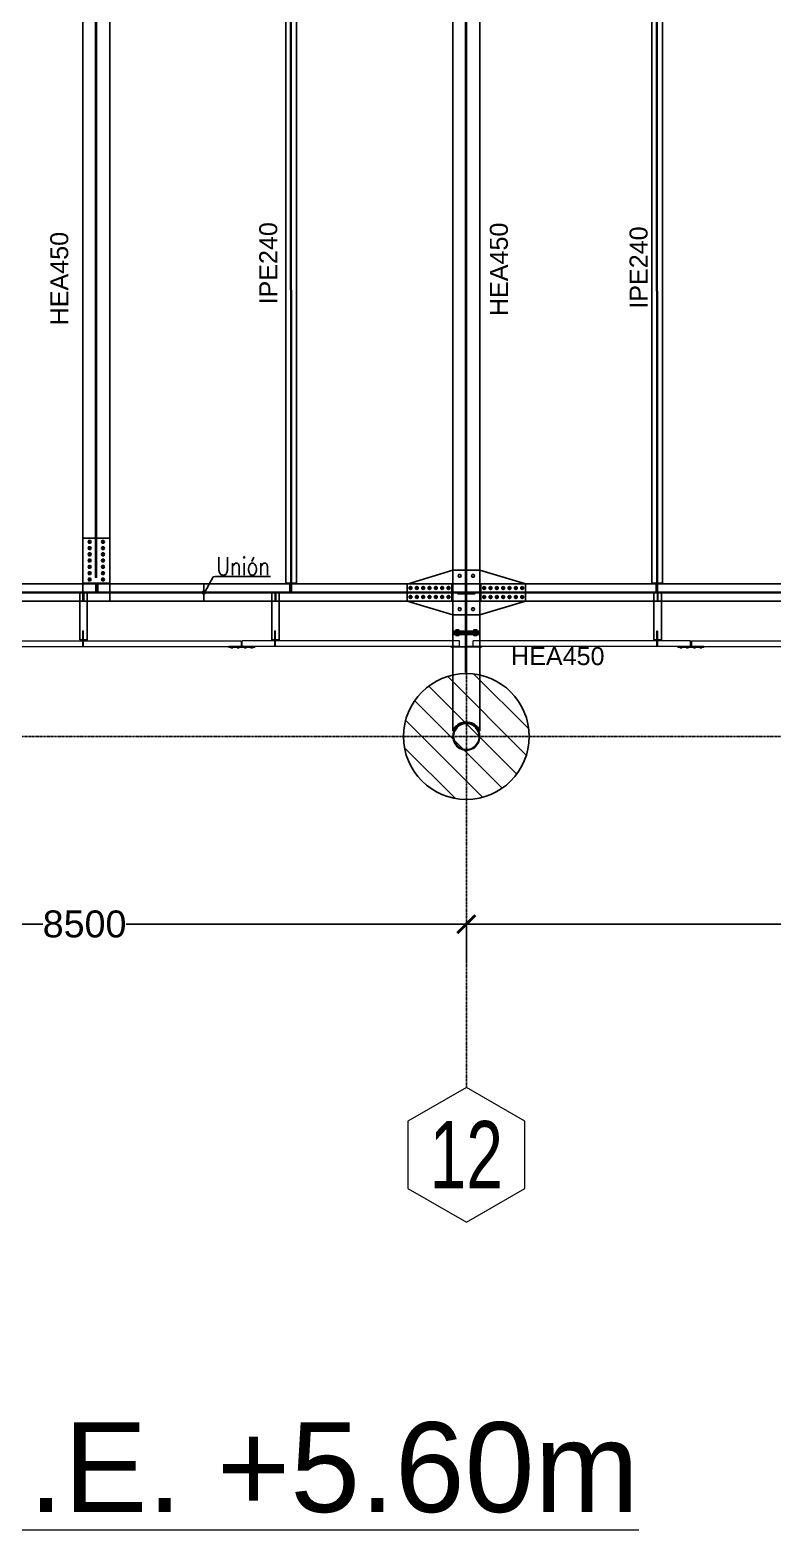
# Model space of a CAD drawing. Header units: millimetres. Extents: x -12345 to 95575, y -10691 to 31862.
# Drawn here: x 46143 to 54414, y -8835 to 7867 of the extents above; entities that cross this region are included whole.
import ezdxf
from ezdxf.enums import TextEntityAlignment as Align

# ---------------------------------------------------------------- set-up
doc = ezdxf.new("R2010")
doc.units = ezdxf.units.MM
doc.header["$LTSCALE"] = 0.9
doc.linetypes.add('DXK_LINE_DOT3', pattern=[5.9187, 2.979, -0.9799, 0.9799, -0.9799])
doc.layers.get('0').update_dxf_attribs({"color": 255})
for name, color, linetype, lineweight in [('0-1', 7, 'Continuous', 5), ('E_COLUMNAS', 1, 'Continuous', 18), ('E_COLUMNAS-1', 1, 'Continuous', 25), ('E_TEXTO', 3, 'Continuous', 9), ('HCB-TEXT-H1', 6, 'Continuous', 18), ('HCB_EJES', 1, 'DXK_LINE_DOT3', 9)]:
    doc.layers.add(name, color=color, linetype=linetype, lineweight=lineweight)
for name, color, linetype in [('COTAS', 8, 'Continuous'), ('HCB-EJES', 1, 'Continuous'), ('HCB-ROTULOS', 2, 'Continuous'), ('HCB_ALMA', 8, 'Continuous'), ('HCB_VIGAS', 4, 'Continuous'), ('UNIÒN', 6, 'Continuous')]:
    doc.layers.add(name, color=color, linetype=linetype)
doc.styles.add('CNI_COTAS', font='romans.shx', dxfattribs={"width": 0.8})
doc.styles.add('VERDANA', font='arial.ttf')
doc.dimstyles.new('1.125', dxfattribs={"dimscale": 0, "dimtxt": 300, "dimasz": 200, "dimexe": 4, "dimexo": 4, "dimgap": 15, "dimtad": 0, "dimdec": 0, "dimzin": 4, "dimdsep": 46, "dimtxsty": 'VERDANA', "dimblk": 'ARCHTICK', "dimcen": -10, "dimclrd": 256, "dimclrt": 3, "dimadec": 0, "dimazin": 0, "dimtfac": 1, "dimtdec": 0, "dimtmove": 2, "dimatfit": 0, "dimldrblk": 'OBLIQUE', "dimfxl": 0.05, "dimtolj": 1, "dimtzin": 0, "dimarcsym": 0})
doc.dimstyles.new('UNIÒN', dxfattribs={"dimscale": 0, "dimtxt": 200, "dimasz": 60, "dimexe": 4, "dimexo": 4, "dimgap": 15, "dimtad": 1, "dimdec": 0, "dimzin": 4, "dimdsep": 46, "dimtxsty": 'CNI_COTAS', "dimcen": -0.09, "dimclrd": 6, "dimclrt": 3, "dimadec": 0, "dimazin": 0, "dimtfac": 1, "dimtdec": 0, "dimtmove": 2, "dimatfit": 0, "dimfxl": 0.05, "dimtolj": 1, "dimtzin": 0, "dimarcsym": 0})

# ---------------------------------------------------------------- blocks, each defined once
blk = doc.blocks.new('_ArchTick')
at = {"color": 0, "linetype": 'ByBlock', "const_width": 0.15}
blk.add_lwpolyline([(-0.5, -0.5), (0.5, 0.5)], dxfattribs=at)
blk = doc.blocks.new('*D110')
at = {"layer": 'COTAS', "color": 0, "lineweight": -2, "transparency": 16777216}
for p, q in [((42500, -2507), (42500, -2085)), ((51000, -2507), (51000, -2085))]:
    blk.add_line(p, q, dxfattribs=at)
at = {"layer": 'COTAS', "lineweight": -2, "transparency": 16777216}
for p, q in [((42500, -2089), (46287, -2089)), ((51000, -2089), (47213, -2089))]:
    blk.add_line(p, q, dxfattribs=at)
at = {"layer": 'Defpoints', "color": 0, "transparency": 16777216}
for p in [(42500, -2089), (42500, -2511), (51000, -2511)]:
    blk.add_point(p, dxfattribs=at)
at = {"layer": 'COTAS', "lineweight": -2, "transparency": 16777216, "xscale": 200, "yscale": 200, "zscale": 200, "rotation": 180}
blk.add_blockref('_ArchTick', (42500, -2089), dxfattribs=at)
at = {"layer": 'COTAS', "lineweight": -2, "transparency": 16777216, "xscale": 200, "yscale": 200, "zscale": 200}
blk.add_blockref('_ArchTick', (51000, -2089), dxfattribs=at)
at = {"layer": 'COTAS', "color": 3, "transparency": 16777216, "insert": (46750, -2089), "char_height": 300, "attachment_point": 5, "style": 'VERDANA'}
blk.add_mtext('\\A1;8500', dxfattribs=at)
blk = doc.blocks.new('_Oblique')
at = {"color": 0, "linetype": 'ByBlock', "lineweight": -2}
blk.add_line((-0.5, -0.5), (0.5, 0.5), dxfattribs=at)
blk = doc.blocks.new('*D111')
at = {"layer": 'COTAS', "color": 0, "lineweight": -2, "transparency": 16777216}
for p, q in [((51000, -2507), (51000, -2085)), ((59500, -2507), (59500, -2085))]:
    blk.add_line(p, q, dxfattribs=at)
at = {"layer": 'COTAS', "lineweight": -2, "transparency": 16777216}
for p, q in [((51000, -2089), (54787, -2089)), ((59500, -2089), (55713, -2089))]:
    blk.add_line(p, q, dxfattribs=at)
at = {"layer": 'Defpoints', "color": 0, "transparency": 16777216}
for p in [(51000, -2089), (51000, -2511), (59500, -2511)]:
    blk.add_point(p, dxfattribs=at)
at = {"layer": 'COTAS', "lineweight": -2, "transparency": 16777216, "xscale": 200, "yscale": 200, "zscale": 200, "rotation": 180}
blk.add_blockref('_ArchTick', (51000, -2089), dxfattribs=at)
at = {"layer": 'COTAS', "lineweight": -2, "transparency": 16777216, "xscale": 200, "yscale": 200, "zscale": 200}
blk.add_blockref('_ArchTick', (59500, -2089), dxfattribs=at)
at = {"layer": 'COTAS', "color": 3, "transparency": 16777216, "insert": (55250, -2089), "char_height": 300, "attachment_point": 5, "style": 'VERDANA'}
blk.add_mtext('\\A1;8500', dxfattribs=at)

msp = doc.modelspace()

# ---------------------------------------------------------------- hatches: boundary and pattern name
at = {"layer": 'E_COLUMNAS'}
h = msp.add_hatch(dxfattribs=at)
h.set_pattern_fill('FP_1', color=256, scale=1000, style=0, pattern_type=2)
h.set_pattern_definition([(135, (82662.1, -140662.42), (-159.09903, -159.09903), [])])
h.paths.add_polyline_path([(51000, -700), (51091.4, -694), (51181.2, -676.1), (51267.9, -646.7), (51350, -606.2), (51426.1, -555.3), (51495, -495), (51555.3, -426.1), (51606.2, -350), (51646.7, -267.9), (51676.1, -181.2), (51694, -91.4), (51700, 0), (51694, 91.4), (51676.1, 181.2), (51646.7, 267.9), (51606.2, 350), (51555.3, 426.1), (51495, 495), (51426.1, 555.3), (51350, 606.2), (51267.9, 646.7), (51181.2, 676.1), (51091.4, 694), (51000, 700), (50908.6, 694), (50818.8, 676.1), (50732.1, 646.7), (50650, 606.2), (50573.9, 555.3), (50505, 495), (50444.7, 426.1), (50393.8, 350), (50353.3, 267.9), (50323.9, 181.2), (50306, 91.4), (50300, 0), (50306, -91.4), (50323.9, -181.2), (50353.3, -267.9), (50393.8, -350), (50444.7, -426.1), (50505, -495), (50573.9, -555.3), (50650, -606.2), (50732.1, -646.7), (50818.8, -676.1), (50908.6, -694)])

# ---------------------------------------------------------------- linework, layer by layer
at = {"color": 1, "linetype": 'Continuous'}
for centre, radius, start, end in [((46805.5, 2168.3), 11, 90.03592, 270.03592), ((46805.5, 2168.3), 10, 30.03592, 210.03592), ((46805.5, 2168.3), 10, 210.03592, 30.03592), ((46805.5, 2168.3), 11, 270.03592, 90.03592), ((46955.5, 2168.4), 11, 90.03592, 270.03592), ((46955.5, 2168.4), 10, 30.03592, 210.03592), ((46955.5, 2168.4), 10, 210.03592, 30.03592), ((46955.5, 2168.4), 11, 270.03592, 90.03592), ((46805.6, 2098.3), 11, 90.03592, 270.03592), ((46805.6, 2028.3), 11, 90.03592, 270.03592), ((46805.6, 2098.3), 10, 30.03592, 210.03592), ((46805.6, 2028.3), 10, 30.03592, 210.03592), ((46805.6, 2098.3), 10, 210.03592, 30.03592), ((46805.6, 2028.3), 10, 210.03592, 30.03592), ((46805.6, 2098.3), 11, 270.03592, 90.03592), ((46805.6, 2028.3), 11, 270.03592, 90.03592), ((46955.6, 2098.4), 11, 90.03592, 270.03592), ((46955.6, 2028.4), 11, 90.03592, 270.03592), ((46955.6, 2098.4), 10, 30.03592, 210.03592), ((46955.6, 2028.4), 10, 30.03592, 210.03592), ((46955.6, 2098.4), 10, 210.03592, 30.03592), ((46955.6, 2028.4), 10, 210.03592, 30.03592), ((46955.6, 2098.4), 11, 270.03592, 90.03592), ((46955.6, 2028.4), 11, 270.03592, 90.03592), ((46805.6, 1958.3), 11, 90.03592, 270.03592), ((46805.7, 1888.3), 11, 90.03592, 270.03592), ((46805.6, 1958.3), 10, 30.03592, 210.03592), ((46805.7, 1888.3), 10, 30.03592, 210.03592), ((46805.6, 1958.3), 10, 210.03592, 30.03592), ((46805.7, 1888.3), 10, 210.03592, 30.03592), ((46805.6, 1958.3), 11, 270.03592, 90.03592), ((46805.7, 1888.3), 11, 270.03592, 90.03592), ((46955.6, 1958.4), 11, 90.03592, 270.03592), ((46955.7, 1888.4), 11, 90.03592, 270.03592), ((46955.6, 1958.4), 10, 30.03592, 210.03592), ((46955.7, 1888.4), 10, 30.03592, 210.03592), ((46955.6, 1958.4), 10, 210.03592, 30.03592), ((46955.7, 1888.4), 10, 210.03592, 30.03592), ((46955.6, 1958.4), 11, 270.03592, 90.03592), ((46955.7, 1888.4), 11, 270.03592, 90.03592), ((46805.7, 1818.3), 11, 90.03592, 270.03592), ((46805.8, 1748.3), 11, 90.03592, 270.03592), ((46805.7, 1818.3), 10, 30.03592, 210.03592), ((46805.8, 1748.3), 10, 30.03592, 210.03592), ((46805.7, 1818.3), 10, 210.03592, 30.03592), ((46805.8, 1748.3), 10, 210.03592, 30.03592), ((46805.7, 1818.3), 11, 270.03592, 90.03592), ((46805.8, 1748.3), 11, 270.03592, 90.03592), ((46955.7, 1818.4), 11, 90.03592, 270.03592), ((46955.8, 1748.4), 11, 90.03592, 270.03592), ((46955.7, 1818.4), 10, 30.03592, 210.03592), ((46955.8, 1748.4), 10, 30.03592, 210.03592), ((46955.7, 1818.4), 10, 210.03592, 30.03592), ((46955.8, 1748.4), 10, 210.03592, 30.03592), ((46955.7, 1818.4), 11, 270.03592, 90.03592), ((46955.8, 1748.4), 11, 270.03592, 90.03592), ((50380, 1653.4), 11.5, 18, 198), ((50380, 1553.4), 11.5, 18, 198), ((50380, 1653.4), 11.5, 198, 18), ((50380, 1553.4), 11.5, 198, 18), ((50380, 1653.4), 10, 90, 270), ((50380, 1553.4), 10, 90, 270), ((50380, 1653.4), 10, 270, 90), ((50380, 1553.4), 10, 270, 90), ((50450, 1653.4), 11.5, 18, 198), ((50450, 1553.4), 11.5, 18, 198), ((50450, 1653.4), 11.5, 198, 18), ((50450, 1553.4), 11.5, 198, 18), ((50450, 1653.4), 10, 90, 270), ((50450, 1553.4), 10, 90, 270), ((50450, 1653.4), 10, 270, 90), ((50450, 1553.4), 10, 270, 90), ((50520, 1653.4), 11.5, 18, 198), ((50520, 1553.4), 11.5, 18, 198), ((50520, 1653.4), 11.5, 198, 18), ((50520, 1553.4), 11.5, 198, 18), ((50520, 1653.4), 10, 90, 270), ((50520, 1553.4), 10, 90, 270), ((50520, 1653.4), 10, 270, 90), ((50520, 1553.4), 10, 270, 90), ((50590, 1653.4), 11.5, 18, 198), ((50590, 1553.4), 11.5, 18, 198), ((50590, 1653.4), 11.5, 198, 18), ((50590, 1553.4), 11.5, 198, 18), ((50590, 1653.4), 10, 90, 270), ((50590, 1553.4), 10, 90, 270), ((50590, 1653.4), 10, 270, 90), ((50590, 1553.4), 10, 270, 90), ((50660, 1653.4), 11.5, 18, 198), ((50660, 1553.4), 11.5, 18, 198), ((50660, 1653.4), 11.5, 198, 18), ((50660, 1553.4), 11.5, 198, 18), ((50660, 1653.4), 10, 90, 270), ((50660, 1553.4), 10, 90, 270), ((50660, 1653.4), 10, 270, 90), ((50660, 1553.4), 10, 270, 90), ((50730, 1653.4), 11.5, 18, 198), ((50730, 1553.4), 11.5, 18, 198), ((50730, 1653.4), 11.5, 198, 18), ((50730, 1553.4), 11.5, 198, 18), ((50730, 1653.4), 10, 90, 270), ((50730, 1553.4), 10, 90, 270), ((50730, 1653.4), 10, 270, 90), ((50730, 1553.4), 10, 270, 90), ((50800, 1653.4), 11.5, 18, 198), ((50800, 1553.4), 11.5, 18, 198), ((50800, 1653.4), 11.5, 198, 18), ((50800, 1553.4), 11.5, 198, 18), ((50800, 1653.4), 10, 90, 270), ((50800, 1553.4), 10, 90, 270), ((50800, 1653.4), 10, 270, 90), ((50800, 1553.4), 10, 270, 90), ((51200, 1653.4), 11.5, 18, 198), ((51200, 1553.4), 11.5, 18, 198), ((51200, 1653.4), 11.5, 198, 18), ((51200, 1553.4), 11.5, 198, 18), ((51200, 1653.4), 10, 90, 270), ((51200, 1553.4), 10, 90, 270), ((51200, 1653.4), 10, 270, 90), ((51200, 1553.4), 10, 270, 90), ((51270, 1653.4), 11.5, 18, 198), ((51270, 1553.4), 11.5, 18, 198), ((51270, 1653.4), 11.5, 198, 18), ((51270, 1553.4), 11.5, 198, 18), ((51270, 1653.4), 10, 90, 270), ((51270, 1553.4), 10, 90, 270), ((51270, 1653.4), 10, 270, 90), ((51270, 1553.4), 10, 270, 90), ((51340, 1653.4), 11.5, 18, 198), ((51340, 1553.4), 11.5, 18, 198), ((51340, 1653.4), 11.5, 198, 18), ((51340, 1553.4), 11.5, 198, 18), ((51340, 1653.4), 10, 90, 270), ((51340, 1553.4), 10, 90, 270), ((51340, 1653.4), 10, 270, 90), ((51340, 1553.4), 10, 270, 90), ((51410, 1653.4), 11.5, 18, 198), ((51410, 1553.4), 11.5, 18, 198), ((51410, 1653.4), 11.5, 198, 18), ((51410, 1553.4), 11.5, 198, 18), ((51410, 1653.4), 10, 90, 270), ((51410, 1553.4), 10, 90, 270), ((51410, 1653.4), 10, 270, 90), ((51410, 1553.4), 10, 270, 90), ((51480, 1653.4), 11.5, 18, 198), ((51480, 1553.4), 11.5, 18, 198), ((51480, 1653.4), 11.5, 198, 18), ((51480, 1553.4), 11.5, 198, 18), ((51480, 1653.4), 10, 90, 270), ((51480, 1553.4), 10, 90, 270), ((51480, 1653.4), 10, 270, 90), ((51480, 1553.4), 10, 270, 90), ((51550, 1653.4), 11.5, 18, 198), ((51550, 1553.4), 11.5, 18, 198), ((51550, 1653.4), 11.5, 198, 18), ((51550, 1553.4), 11.5, 198, 18), ((51550, 1653.4), 10, 90, 270), ((51550, 1553.4), 10, 90, 270), ((51550, 1653.4), 10, 270, 90), ((51550, 1553.4), 10, 270, 90), ((51620, 1653.4), 11.5, 18, 198), ((51620, 1553.4), 11.5, 18, 198), ((51620, 1653.4), 11.5, 198, 18), ((51620, 1553.4), 11.5, 198, 18), ((51620, 1653.4), 10, 90, 270), ((51620, 1553.4), 10, 90, 270), ((51620, 1653.4), 10, 270, 90), ((51620, 1553.4), 10, 270, 90)]:
    msp.add_arc(centre, radius, start, end, dxfattribs=at)
at = {"layer": '0-1', "color": 8}
for p, q in [((36505, 1066.6), (48495, 1066.6)), ((48495, 1066.6), (48495, 1001.6)), ((48505, 1001.6), (48505, 1066.6)), ((50850, 1066.6), (48505, 1066.6)), ((50924.3, 1066.6), (50850, 1066.6)), ((50924.3, 1001.6), (50924.3, 1066.6)), ((51075.8, 1001.6), (51075.8, 1066.6)), ((51150, 1066.6), (51075.8, 1066.6)), ((53495, 1066.6), (51150, 1066.6)), ((53495, 1001.6), (53495, 1066.6)), ((53505, 1066.6), (53505, 1001.6)), ((53505, 1066.6), (65495, 1066.6)), ((36505, 1001.6), (48495, 1001.6)), ((50850, 1001.6), (48505, 1001.6)), ((50829.3, 1001.6), (50994.3, 1001.6)), ((51170.8, 1001.6), (51005.8, 1001.6)), ((53495, 1001.6), (51150, 1001.6)), ((53505, 1001.6), (65495, 1001.6))]:
    msp.add_line(p, q, dxfattribs=at)
at = {"layer": 'E_COLUMNAS', "linetype": 'Continuous'}
for points in [[(50847.7, -0.1, 1), (51152.7, 0.1, 1)], [(50857.7, 0.1, 1), (51142.7, 0, 1)]]:
    msp.add_lwpolyline(points, format="xyb", close=True, dxfattribs=at)
at = {"layer": 'E_COLUMNAS-1'}
msp.add_circle((51000, 0), 700, dxfattribs=at)
at = {"layer": 'HCB-EJES', "linetype": 'DXK_LINE_DOT3'}
for p, q in [((51000, -3906.8), (51000, 29407)), ((-6888.4, 1600), (90118.8, 1600)), ((-10844.5, 0), (94075, 0))]:
    msp.add_line(p, q, dxfattribs=at)
at = {"layer": 'HCB_ALMA'}
for p, q in [((46871.5, 1766.1), (46871.5, 8567.1)), ((46883, 1766.1), (46883, 8567.1)), ((49046.7, 1708.4), (49043.1, 8449.4)), ((49053.8, 1708.4), (49050.2, 8449.4)), ((50990.7, 712.7), (50990.7, 8250)), ((51002.2, 712.7), (51002.2, 8250)), ((53121.4, 1708.3), (53117.9, 8217.1)), ((53128.5, 1708.3), (53125, 8217.1)), ((42709.4, 1608), (50838.2, 1608)), ((42709.4, 1598.6), (50836.4, 1598.6)), ((51156.4, 1607.9), (59285.3, 1607.9)), ((51156.4, 1598.5), (59283.5, 1598.5))]:
    msp.add_line(p, q, dxfattribs=at)
at = {"layer": 'HCB_EJES', "color": 40, "linetype": 'ByBlock', "true_color": 0xf8d731}
msp.add_lwpolyline([(50350.5, -5031.8), (51000, -5406.8), (51649.5, -5031.8), (51649.5, -4281.8), (51000, -3906.8), (50350.5, -4281.8)], close=True, dxfattribs=at)
at = {"layer": 'HCB_VIGAS'}
for p, q in [((46896.5, 1698), (46886.5, 1698)), ((46735.7, 1578.6), (46741.7, 1578.6)), ((48872.2, 1578.7), (48878.2, 1578.7)), ((53127, 1578.5), (53133, 1578.5)), ((50900, 1174.7), (50900, 1187.9)), ((51100, 1174.7), (51100, 1187.9)), ((46730.2, 1159.1), (46736.2, 1159.1)), ((46730.2, 1079.1), (46736.2, 1079.1)), ((46730.2, 1066.6), (46736.2, 1066.6)), ((46730.2, 1019.1), (46736.2, 1019.1)), ((48866.7, 1159.1), (48872.7, 1159.1)), ((48866.7, 1079.1), (48872.7, 1079.1)), ((48866.7, 1066.6), (48872.7, 1066.6)), ((48866.7, 1019.1), (48872.7, 1019.1)), ((50900, 1123.5), (50900, 1136.7)), ((51100, 1123.5), (51100, 1136.7)), ((53121.5, 1159.1), (53127.5, 1159.1)), ((53121.5, 1079.1), (53127.5, 1079.1)), ((53121.5, 1066.6), (53127.5, 1066.6)), ((53121.5, 1019.1), (53127.5, 1019.1)), ((48384.8, 987.7), (48384.8, 995.6)), ((48395.2, 987.7), (48395.2, 995.6)), ((48454.8, 987.7), (48454.8, 995.6)), ((48465.2, 987.7), (48465.2, 995.6)), ((48534.8, 987.7), (48534.8, 995.6)), ((48545.2, 987.7), (48545.2, 995.6)), ((48604.8, 987.7), (48604.8, 995.6)), ((48615.2, 987.7), (48615.2, 995.6)), ((50849.1, 989.7), (50849.1, 997.6)), ((50924.3, 1001.6), (50850, 1001.6)), ((50914.3, 997.6), (50914.3, 1001.6)), ((50934.3, 997.6), (50934.3, 1001.6)), ((50969.3, 997.6), (50969.3, 1001.6)), ((51030.8, 997.6), (51030.8, 1001.6)), ((51065.8, 997.6), (51065.8, 1001.6)), ((51150, 1001.6), (51075.8, 1001.6)), ((51085.8, 997.6), (51085.8, 1001.6)), ((53384.8, 987.7), (53384.8, 995.6)), ((53395.2, 987.7), (53395.2, 995.6)), ((53454.8, 987.7), (53454.8, 995.6)), ((53465.2, 987.7), (53465.2, 995.6)), ((53534.8, 987.7), (53534.8, 995.6)), ((53545.2, 987.7), (53545.2, 995.6)), ((53604.8, 987.7), (53604.8, 995.6)), ((53615.2, 987.7), (53615.2, 995.6))]:
    msp.add_line(p, q, dxfattribs=at)
for points in [[(47030.8, 8570.7), (47030.8, 1708.3), (47001, 1708.3), (46760.6, 1708.3), (46730.8, 1708.3), (46730.8, 5563), (46730.8, 8587.8)], [(48990.2, 8459), (48990.2, 1708.4), (49110.2, 1708.4), (49110.2, 8452.1)], [(53065, 8226.7), (53065, 1708.4), (53185, 1708.4), (53185, 8219.8)], [(47030.6, 1508.4), (46731.4, 1508.3), (46730.1, 2208.3), (47030.9, 2208.3)], [(46822.8, 2168.3), (46814.2, 2183.3), (46796.8, 2183.3), (46788.2, 2168.3), (46796.9, 2153.3), (46814.2, 2153.3)], [(46972.8, 2168.4), (46964.2, 2183.4), (46946.8, 2183.4), (46938.2, 2168.4), (46946.9, 2153.4), (46964.2, 2153.4)], [(46822.9, 2098.3), (46814.2, 2113.3), (46796.9, 2113.3), (46788.2, 2098.3), (46796.9, 2083.3), (46814.2, 2083.3)], [(46822.9, 2028.3), (46814.2, 2043.3), (46796.9, 2043.3), (46788.3, 2028.3), (46796.9, 2013.3), (46814.3, 2013.3)], [(46972.9, 2098.4), (46964.2, 2113.4), (46946.9, 2113.4), (46938.2, 2098.4), (46946.9, 2083.4), (46964.2, 2083.4)], [(46972.9, 2028.4), (46964.2, 2043.4), (46946.9, 2043.4), (46938.3, 2028.4), (46946.9, 2013.4), (46964.3, 2013.4)], [(46823, 1958.3), (46814.3, 1973.3), (46797, 1973.3), (46788.3, 1958.3), (46797, 1943.3), (46814.3, 1943.3)], [(46823, 1888.3), (46814.3, 1903.3), (46797, 1903.3), (46788.4, 1888.3), (46797, 1873.3), (46814.4, 1873.3)], [(46973, 1958.4), (46964.3, 1973.4), (46947, 1973.4), (46938.3, 1958.4), (46947, 1943.4), (46964.3, 1943.4)], [(46973, 1888.4), (46964.3, 1903.4), (46947, 1903.4), (46938.4, 1888.4), (46947, 1873.4), (46964.4, 1873.4)], [(50840, 1508.4), (50340, 1508.4), (46880.8, 1508.3), (46760.9, 1508.3), (43223, 1508.3), (42722.9, 1508.3), (42722.9, 1698.3), (43223, 1698.3), (46760.6, 1698.3), (47001, 1698.3), (50341.8, 1698.4), (50840, 1698.4)], [(46823, 1818.3), (46814.4, 1833.3), (46797.1, 1833.3), (46788.4, 1818.3), (46797.1, 1803.3), (46814.4, 1803.3)], [(46823.1, 1748.3), (46814.4, 1763.3), (46797.1, 1763.3), (46788.5, 1748.3), (46797.1, 1733.3), (46814.4, 1733.3)], [(46973, 1818.4), (46964.4, 1833.4), (46947.1, 1833.4), (46938.4, 1818.4), (46947.1, 1803.4), (46964.4, 1803.4)], [(46973.1, 1748.4), (46964.4, 1763.4), (46947.1, 1763.4), (46938.5, 1748.4), (46947.1, 1733.4), (46964.4, 1733.4)], [(49036.7, 1608), (49046.7, 1608), (49046.7, 1698.3), (49036.7, 1698.3)], [(49046.7, 1618), (49053.8, 1618), (49053.8, 1708.4), (49046.7, 1708.4)], [(50380, 1636.1), (50365, 1644.7), (50365, 1662), (50380, 1670.7), (50395, 1662), (50395, 1644.7)], [(50450, 1636.1), (50435, 1644.7), (50435, 1662), (50450, 1670.7), (50465, 1662), (50465, 1644.7)], [(50520, 1636.1), (50505, 1644.7), (50505, 1662), (50520, 1670.7), (50535, 1662), (50535, 1644.7)], [(50590, 1636.1), (50575, 1644.7), (50575, 1662), (50590, 1670.7), (50605, 1662), (50605, 1644.7)], [(50660, 1636.1), (50645, 1644.7), (50645, 1662), (50660, 1670.7), (50675, 1662), (50675, 1644.7)], [(50730, 1636.1), (50715, 1644.7), (50715, 1662), (50730, 1670.7), (50745, 1662), (50745, 1644.7)], [(50800, 1636.1), (50785, 1644.7), (50785, 1662), (50800, 1670.7), (50815, 1662), (50815, 1644.7)], [(59277, 1698.4), (59277, 1508.4), (58777, 1508.4), (51660, 1508.4), (51160, 1508.4), (51160, 1698.4), (51659.8, 1698.4), (58777, 1698.4)], [(51200, 1670.7), (51215, 1662), (51215, 1644.7), (51200, 1636.1), (51185, 1644.7), (51185, 1662)], [(51270, 1670.7), (51285, 1662), (51285, 1644.7), (51270, 1636.1), (51255, 1644.7), (51255, 1662)], [(51340, 1670.7), (51355, 1662), (51355, 1644.7), (51340, 1636.1), (51325, 1644.7), (51325, 1662)], [(51410, 1670.7), (51425, 1662), (51425, 1644.7), (51410, 1636.1), (51395, 1644.7), (51395, 1662)], [(51480, 1670.7), (51495, 1662), (51495, 1644.7), (51480, 1636.1), (51465, 1644.7), (51465, 1662)], [(51550, 1670.7), (51565, 1662), (51565, 1644.7), (51550, 1636.1), (51535, 1644.7), (51535, 1662)], [(51620, 1670.7), (51635, 1662), (51635, 1644.7), (51620, 1636.1), (51605, 1644.7), (51605, 1662)], [(53111.4, 1607.9), (53121.4, 1607.9), (53121.4, 1698.2), (53111.4, 1698.2)], [(53121.4, 1617.9), (53128.5, 1617.9), (53128.5, 1708.3), (53121.4, 1708.3)], [(46697.7, 1508.3), (46697.7, 1076.6), (46779.7, 1076.6), (46779.7, 1508.3), (46779.7, 1598.6), (46697.7, 1598.6)], [(46741.7, 1598.6), (46741.7, 1508.6), (46735.7, 1508.6), (46735.7, 1598.6)], [(46741.7, 1598.6), (46741.7, 1508.6), (46735.7, 1508.6), (46735.7, 1598.6)], [(48834.2, 1508.4), (48834.2, 1076.6), (48916.2, 1076.6), (48916.2, 1508.4), (48916.2, 1598.7), (48834.2, 1598.7)], [(48878.2, 1598.7), (48878.2, 1508.7), (48872.2, 1508.7), (48872.2, 1598.7)], [(48878.2, 1598.7), (48878.2, 1508.7), (48872.2, 1508.7), (48872.2, 1598.7)], [(50380, 1536.1), (50365, 1544.7), (50365, 1562), (50380, 1570.7), (50395, 1562), (50395, 1544.7)], [(50450, 1536.1), (50435, 1544.7), (50435, 1562), (50450, 1570.7), (50465, 1562), (50465, 1544.7)], [(50520, 1536.1), (50505, 1544.7), (50505, 1562), (50520, 1570.7), (50535, 1562), (50535, 1544.7)], [(50590, 1536.1), (50575, 1544.7), (50575, 1562), (50590, 1570.7), (50605, 1562), (50605, 1544.7)], [(50660, 1536.1), (50645, 1544.7), (50645, 1562), (50660, 1570.7), (50675, 1562), (50675, 1544.7)], [(50730, 1536.1), (50715, 1544.7), (50715, 1562), (50730, 1570.7), (50745, 1562), (50745, 1544.7)], [(50800, 1536.1), (50785, 1544.7), (50785, 1562), (50800, 1570.7), (50815, 1562), (50815, 1544.7)], [(50994.3, 1588.7), (50994.3, 1598.7), (50904.3, 1598.7), (50904.3, 1588.7)], [(51005.8, 1598.7), (51005.8, 1588.7), (51095.8, 1588.7), (51095.8, 1598.7)], [(51200, 1570.7), (51215, 1562), (51215, 1544.7), (51200, 1536.1), (51185, 1544.7), (51185, 1562)], [(51270, 1570.7), (51285, 1562), (51285, 1544.7), (51270, 1536.1), (51255, 1544.7), (51255, 1562)], [(51340, 1570.7), (51355, 1562), (51355, 1544.7), (51340, 1536.1), (51325, 1544.7), (51325, 1562)], [(51410, 1570.7), (51425, 1562), (51425, 1544.7), (51410, 1536.1), (51395, 1544.7), (51395, 1562)], [(51480, 1570.7), (51495, 1562), (51495, 1544.7), (51480, 1536.1), (51465, 1544.7), (51465, 1562)], [(51550, 1570.7), (51565, 1562), (51565, 1544.7), (51550, 1536.1), (51535, 1544.7), (51535, 1562)], [(51620, 1570.7), (51635, 1562), (51635, 1544.7), (51620, 1536.1), (51605, 1544.7), (51605, 1562)], [(53089, 1508.4), (53089, 1076.6), (53171, 1076.6), (53171, 1508.4), (53171, 1598.7), (53089, 1598.7)], [(53133, 1598.5), (53133, 1508.5), (53127, 1508.5), (53127, 1598.5)], [(53133, 1598.5), (53133, 1508.5), (53127, 1508.5), (53127, 1598.5)], [(46736.2, 1076.6), (46736.2, 1174.1), (46730.2, 1174.1), (46730.2, 1076.6), (46730.2, 1066.6), (46730.2, 1009.1), (46736.2, 1009.1), (46736.2, 1066.6)], [(48872.7, 1076.6), (48872.7, 1174.1), (48866.7, 1174.1), (48866.7, 1076.6), (48866.7, 1066.6), (48866.7, 1009.1), (48872.7, 1009.1), (48872.7, 1066.6)], [(51150, 1174.7), (50850, 1174.7), (50850, 1155.7), (51150, 1155.7)], [(53127.5, 1076.6), (53127.5, 1174.1), (53121.5, 1174.1), (53121.5, 1076.6), (53121.5, 1066.6), (53121.5, 1009.1), (53127.5, 1009.1), (53127.5, 1066.6)], [(51150, 1155.7), (50850, 1155.7), (50850, 1136.7), (51150, 1136.7)], [(48505, 1001.6), (48495, 1001.6), (48355, 1001.6), (48355, 995.6), (48645, 995.6), (48645, 1001.6)], [(53505, 1001.6), (53495, 1001.6), (53355, 1001.6), (53355, 995.6), (53645, 995.6), (53645, 1001.6)]]:
    msp.add_lwpolyline(points, close=True, dxfattribs=at)
for points in [[(50850, 8549.6), (50850, 1853.4), (50850, 1353.4), (50850, 1174.7), (51150, 1174.7), (51150, 1353.4), (51150, 1853.4), (51150, 8549.6, -0.7477657)], [(50864.9, 90.3), (50858.7, 78.7), (50850, 62.2), (50850, 683.5), (50850, 1136.7), (51150, 1136.7), (51150, 683.5), (51150, 62.2), (51141.3, 78.6), (51135.1, 90.3, 0.5345111)]]:
    msp.add_lwpolyline(points, format="xyb", close=True, dxfattribs=at)
at = {"layer": 'HCB_VIGAS', "color": 8}
for points in [[(50340, 1507.9), (50340.2, 1697.9), (50850, 1853.4), (51150, 1853.4), (51659.8, 1700.1), (51660, 1507.9), (51150, 1353.4), (50850, 1353.4)], [(51660, 1507.9), (51659.8, 1700.1), (50343.5, 1698.9), (50340.2, 1698.9), (50340.2, 1698.4), (50340, 1507.9)]]:
    msp.add_lwpolyline(points, close=True, dxfattribs=at)
at = {"layer": 'HCB_VIGAS'}
for points in [[(46875, 1708.3), (46875, 1618), (46886.5, 1618), (46886.5, 1708.3)], [(46886.5, 1698), (46886.5, 1608), (46896.5, 1608), (46896.5, 1698)], [(50840, 1598.7), (50984.3, 1598.7), (50984.3, 1608.1), (50840, 1608.1)], [(51160, 1608.1), (51015.8, 1608.1), (51015.8, 1598.7), (51160, 1598.7)], [(50885, 1174.7), (50885, 1187.9), (50915, 1187.9), (50915, 1174.7)], [(51085, 1174.7), (51085, 1187.9), (51115, 1187.9), (51115, 1174.7)], [(50915, 1136.7), (50915, 1123.5), (50885, 1123.5), (50885, 1136.7)], [(51115, 1136.7), (51115, 1123.5), (51085, 1123.5), (51085, 1136.7)], [(48379.6, 995.6), (48379.6, 987.7), (48400.4, 987.7), (48400.4, 995.6)], [(48449.6, 995.6), (48449.6, 987.7), (48470.4, 987.7), (48470.4, 995.6)], [(48550.4, 995.6), (48550.4, 987.7), (48529.6, 987.7), (48529.6, 995.6)], [(48620.4, 995.6), (48620.4, 987.7), (48599.6, 987.7), (48599.6, 995.6)], [(50994.3, 1001.6), (50994.3, 997.6), (50850, 997.6), (50829.3, 997.6), (50829.3, 1001.6)], [(50850, 989.7), (50849.1, 989.7), (50843.9, 989.7), (50843.9, 997.6)], [(51170.8, 1001.6), (51170.8, 997.6), (51150, 997.6), (51005.8, 997.6), (51005.8, 1001.6)], [(51150, 989.7), (51151, 989.7), (51151, 997.6)], [(51151, 989.7), (51156.2, 989.7), (51156.2, 997.6)], [(53379.6, 995.6), (53379.6, 987.7), (53400.4, 987.7), (53400.4, 995.6)], [(53449.6, 995.6), (53449.6, 987.7), (53470.4, 987.7), (53470.4, 995.6)], [(53550.4, 995.6), (53550.4, 987.7), (53529.6, 987.7), (53529.6, 995.6)], [(53620.4, 995.6), (53620.4, 987.7), (53599.6, 987.7), (53599.6, 995.6)]]:
    msp.add_lwpolyline(points, dxfattribs=at)
at = {"layer": 'HCB_VIGAS', "linetype": 'Continuous'}
for points in [[(50916.3, 1773.4), (50907.7, 1788.4), (50916.3, 1803.4), (50933.7, 1803.4), (50942.3, 1788.4), (50933.7, 1773.4)], [(51066.3, 1803.4), (51083.7, 1803.4), (51092.3, 1788.4), (51083.7, 1773.4), (51066.3, 1773.4), (51057.7, 1788.4)], [(50933.7, 1403.4), (50916.3, 1403.4), (50907.7, 1418.4), (50916.3, 1433.4), (50933.7, 1433.4), (50942.3, 1418.4)], [(51083.7, 1403.4), (51066.3, 1403.4), (51057.7, 1418.4), (51066.3, 1433.4), (51083.7, 1433.4), (51092.3, 1418.4)]]:
    msp.add_lwpolyline(points, close=True, dxfattribs=at)
at = {"layer": 'UNIÒN'}
msp.add_lwpolyline([(48076.5, 1508.3), (48076.5, 1697.3)], dxfattribs=at)
at = {"layer": 'UNIÒN', "color": 2, "const_width": 25}
msp.add_lwpolyline([(48076.5, 1590.8, 1), (48076.5, 1615.8, 1)], format="xyb", close=True, dxfattribs=at)

# ---------------------------------------------------------------- texts
at = {"layer": 'E_TEXTO', "style": 'VERDANA'}
for s, p in [('IPE240', (48894.5, 5268.7)), ('HEA450', (51461.9, 5201.7)), ('HEA450', (46567.8, 5098.3)), ('IPE240', (53017.1, 5221.3))]:
    msp.add_text(s, height=200, rotation=90, dxfattribs=at).set_placement(p, align=Align.CENTER)
msp.add_text('HEA450', height=200, dxfattribs=at).set_placement((52018, 795), align=Align.CENTER)
at = {"layer": 'HCB-ROTULOS', "color": 4, "style": 'VERDANA', "width": 0.7}
msp.add_text('12', height=750, dxfattribs=at).set_placement((51000, -4656.8), align=Align.MIDDLE_CENTER)
at = {"layer": 'HCB-TEXT-H1', "style": 'VERDANA'}
msp.add_text('%%UPLANTA DE PISO 2 N.E. +5.60m', height=1000, dxfattribs=at).set_placement((42500, -8135.1), align=Align.MIDDLE_CENTER)
at = {"layer": 'UNIÒN', "color": 3, "insert": (48218, 1796), "char_height": 200, "attachment_point": 7, "style": 'CNI_COTAS'}
msp.add_mtext('Unión', dxfattribs=at)

# ---------------------------------------------------------------- dimensions: what is measured, and where the dimension line sits
at = {"layer": 'COTAS'}
for base, p1, p2, picture, middle in [((42500, -2089.1), (51000, -2511.2), (42500, -2511.2), '*D110', (46750, -2089.1)), ((51000, -2089.1), (59500, -2511.2), (51000, -2511.2), '*D111', (55250, -2089.1))]:
    dim = msp.add_linear_dim(base=base, p1=p1, p2=p2, dimstyle='1.125', override={"dimscale": 1}, dxfattribs=at)
    dim.commit()
    dim.dimension.update_dxf_attribs({"geometry": picture, "text_midpoint": middle})

# ---------------------------------------------------------------- leaders
at = {"layer": 'UNIÒN', "annotation_type": 0, "has_hookline": 1, "hookline_direction": 0, "text_width": 601.9}
msp.add_leader([(48088.2, 1607.9), (48181.5, 1778.8), (48203, 1781)], dimstyle='UNIÒN', override={"dimscale": 1}, dxfattribs=at)

doc.saveas('drawing.dxf')
